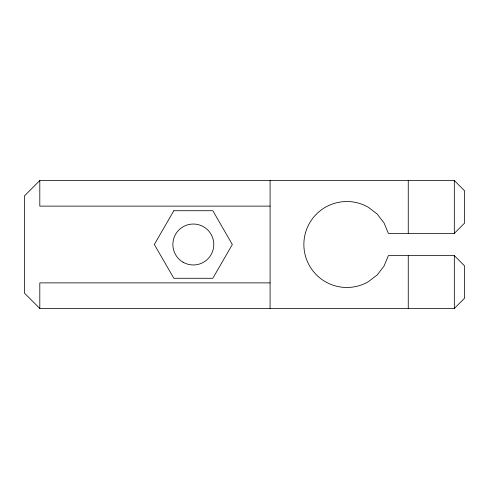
<?xml version="1.0" encoding="UTF-8"?>
<svg xmlns="http://www.w3.org/2000/svg" width="489" height="489" viewBox="0 0 489 489"><rect width="100%" height="100%" fill="white"/><g stroke="black" fill="none" stroke-linecap="round" stroke-linejoin="round"><path stroke-width="0.73" d="M39.805 180.533L24.45 195.887L24.45 293.113L39.805 308.467L454.318 308.467L464.55 298.235L464.55 265.863L454.318 255.625L388.37 255.625L384.079 265.992L377.245 274.897L368.339 281.725A42.989 42.989 0 0 1 303.865 244.5A42.989 42.989 0 0 1 368.339 207.275L377.245 214.103L384.079 223.008L388.37 233.375L454.318 233.375L464.55 223.137L464.55 190.765L454.318 180.533L39.805 180.533L39.805 206.12L270.087 206.12M270.087 282.88L39.805 282.88L39.805 308.467M454.318 180.533L454.318 233.375M454.318 255.625L454.318 308.467M408.26 180.533L408.26 233.375M408.26 255.625L408.26 308.467M270.087 180.533L270.087 308.467M173.827 210.722L154.328 244.5L173.827 278.278L212.825 278.278L232.324 244.5L212.825 210.722L173.827 210.722M183.088 262.226A20.471 20.471 0 0 0 213.797 244.5A20.471 20.471 0 0 0 183.088 226.774A20.471 20.471 0 0 0 183.088 262.226"/></g></svg>
